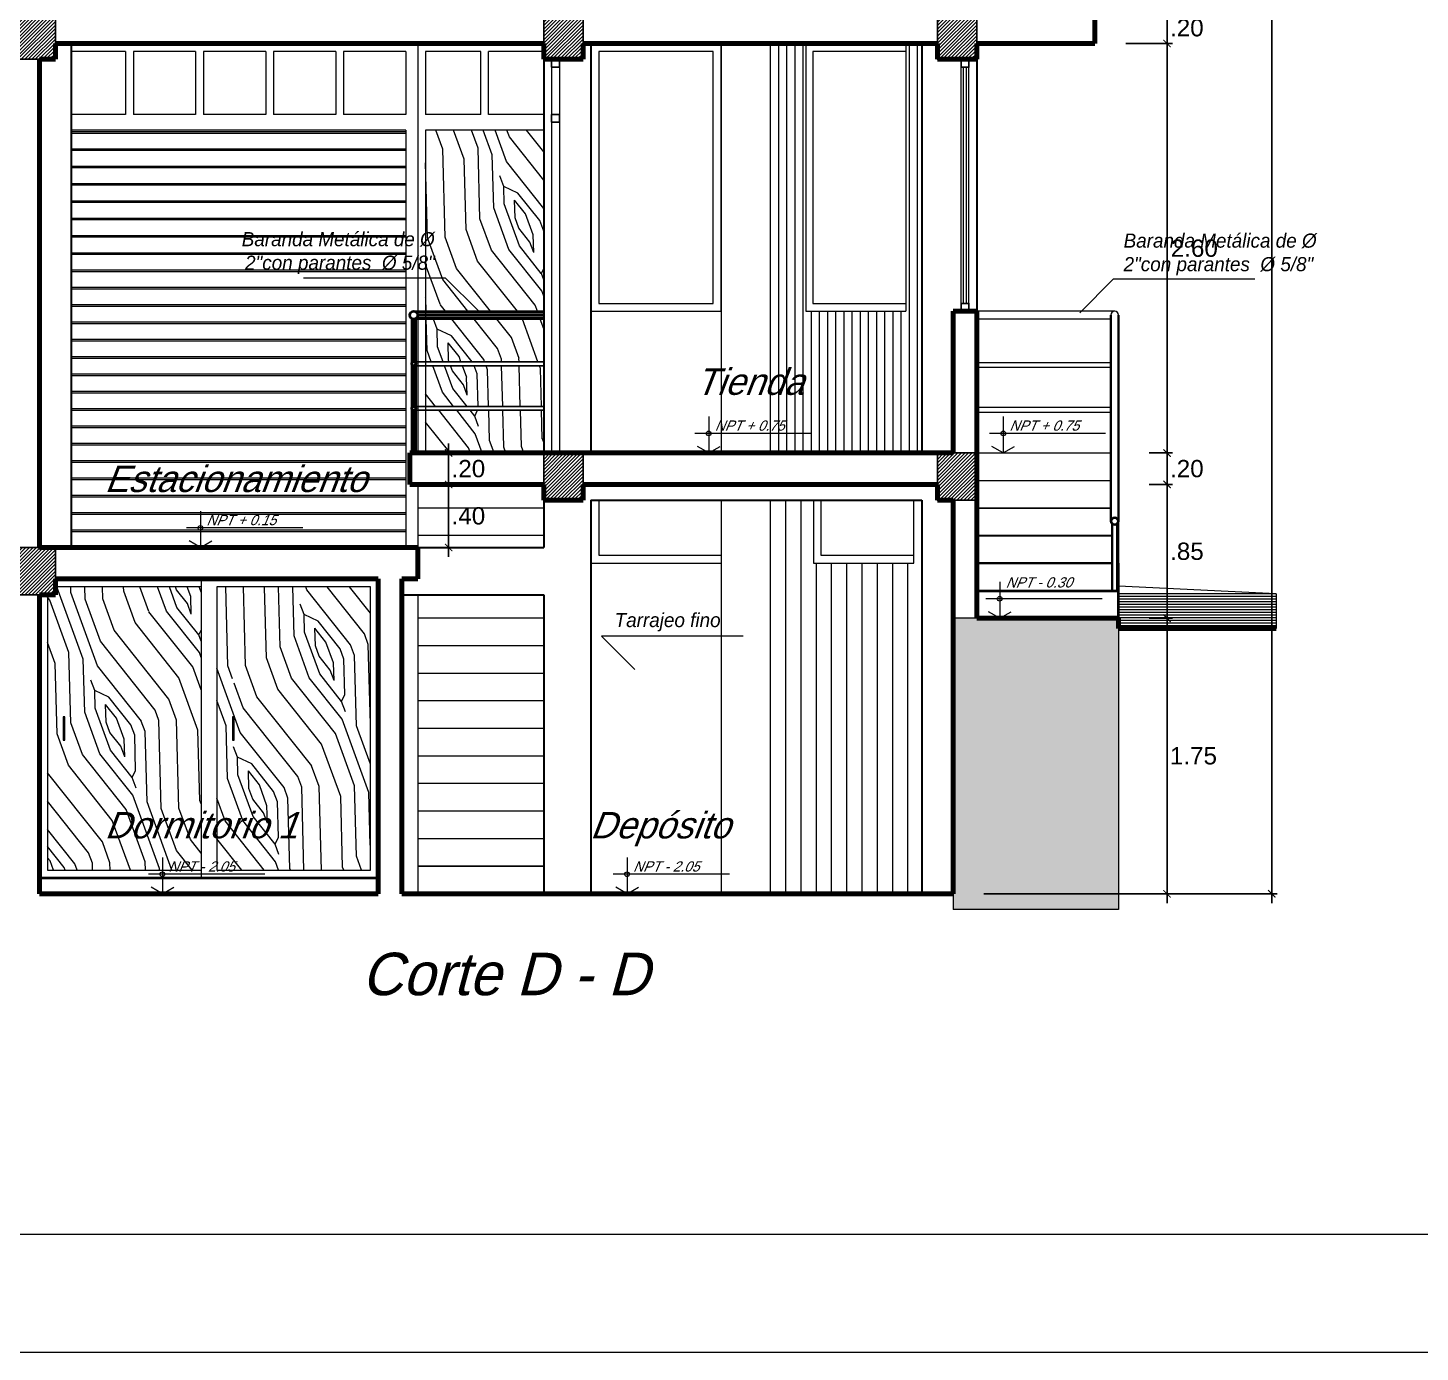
# Model space of a CAD drawing. Header units: millimetres. Extents: x 3779 to 7711, y 1445 to 3132.
# Drawn here: x 3948.85 to 3957.69, y 1448.63 to 1457.04 of the extents above; entities that cross this region are included whole.
import ezdxf

# ---------------------------------------------------------------- set-up
doc = ezdxf.new("R2010")
doc.units = ezdxf.units.MM
doc.header["$PDMODE"] = 3
for name, color, linetype, lineweight in [('cotas', 7, 'Continuous', 5), ('pluma 0.0', 33, 'Continuous', 0), ('pluma 0.5', 41, 'Continuous', 5), ('pluma 1', 1, 'Continuous', 9), ('pluma 1.5', 14, 'Continuous', 15), ('pluma 2', 2, 'Continuous', 20), ('pluma 2.5', 30, 'Continuous', 25), ('pluma 3', 251, 'Continuous', 30), ('pluma 3.5', 253, 'Continuous', 35), ('pluma 4', 34, 'Continuous', 40), ('pluma 8', 98, 'Continuous', 80), ('TEXTO', 7, 'Continuous', 9), ('TEXTURAS', 35, 'Continuous', 5)]:
    doc.layers.add(name, color=color, linetype=linetype, lineweight=lineweight)
doc.styles.add('nombreambiente', font='stylu.ttf', dxfattribs={"oblique": 20})
doc.styles.get("Standard").update_dxf_attribs({"font": 'arial.ttf'})
doc.dimstyles.new('INTERIOR', dxfattribs={"dimtxt": 0.11, "dimasz": 0.0465, "dimexe": 0.0345, "dimexo": 0.195, "dimgap": 0.0295, "dimtad": 2, "dimtih": 1, "dimtoh": 1, "dimzin": 4, "dimdsep": 46, "dimtxsty": 'Standard', "dimblk": 'ARCHTICK', "dimcen": 0, "dimdle": 0.06, "dimclrd": 256, "dimclre": 256, "dimclrt": 256, "dimadec": 0, "dimazin": 0, "dimtfac": 1, "dimtmove": 0, "dimatfit": 3, "dimldrblk": 'ARCHTICK', "dimfxl": 0.0345, "dimtolj": 1, "dimtzin": 0, "dimlwe": 25, "dimarcsym": 0})

# ---------------------------------------------------------------- blocks, each defined once
blk = doc.blocks.new('ttryt')
at = {"layer": 'pluma 1'}
for p, q in [((1118.6396, 393.5141), (1118.6396, 393.2829)), ((1119.2894, 393.4071), (1118.5516, 393.4071)), ((1118.6396, 393.2829), (1118.5676, 393.3244)), ((1118.6396, 393.2829), (1118.7115, 393.3244))]:
    blk.add_line(p, q, dxfattribs=at)
at = {"layer": 'pluma 1', "linetype": 'Continuous'}
blk.add_circle((1118.6396, 393.4071), 0.015, dxfattribs=at)
blk = doc.blocks.new('_ArchTick')
at = {"color": 0, "linetype": 'ByBlock', "lineweight": 40, "const_width": 0.15}
blk.add_lwpolyline([(-0.5, -0.5), (0.5, 0.5)], dxfattribs=at)
blk = doc.blocks.new('*D739')
at = {"layer": 'cotas', "lineweight": -2, "transparency": 16777216}
blk.add_line((3951.523, 1453.6791), (3951.523, 1454.1991), dxfattribs=at)
at = {"layer": 'cotas', "lineweight": 25, "transparency": 16777216}
for p, q in [((3951.4717, 1454.1391), (3951.5575, 1454.1391)), ((3951.4467, 1453.7391), (3951.5575, 1453.7391))]:
    blk.add_line(p, q, dxfattribs=at)
at = {"layer": 'Defpoints', "color": 0, "transparency": 16777216}
for p in [(3951.2767, 1454.1391), (3951.523, 1454.1391), (3951.2517, 1453.7391)]:
    blk.add_point(p, dxfattribs=at)
at = {"layer": 'cotas', "lineweight": -2, "transparency": 16777216, "xscale": 0.04649999999999999, "yscale": 0.04649999999999999, "zscale": 0.04649999999999999}
for p, rotation in [((3951.523, 1454.1391), 90), ((3951.523, 1453.7391), 270)]:
    blk.add_blockref('_ArchTick', p, dxfattribs=dict(at, rotation=rotation))
at = {"layer": 'cotas', "transparency": 16777216, "insert": (3951.6487, 1453.9391), "char_height": 0.11, "attachment_point": 5}
blk.add_mtext('\\A1;.40', dxfattribs=at)
blk = doc.blocks.new('*D740')
at = {"layer": 'cotas', "lineweight": -2, "transparency": 16777216}
blk.add_line((3951.523, 1454.0791), (3951.523, 1454.3991), dxfattribs=at)
at = {"layer": 'cotas', "lineweight": 25, "transparency": 16777216}
for p, q in [((3951.5217, 1454.3391), (3951.5575, 1454.3391)), ((3951.4717, 1454.1391), (3951.5575, 1454.1391))]:
    blk.add_line(p, q, dxfattribs=at)
at = {"layer": 'Defpoints', "color": 0, "transparency": 16777216}
for p in [(3951.3267, 1454.3391), (3951.523, 1454.3391), (3951.2767, 1454.1391)]:
    blk.add_point(p, dxfattribs=at)
at = {"layer": 'cotas', "lineweight": -2, "transparency": 16777216, "xscale": 0.04649999999999999, "yscale": 0.04649999999999999, "zscale": 0.04649999999999999}
for p, rotation in [((3951.523, 1454.3391), 90), ((3951.523, 1454.1391), 270)]:
    blk.add_blockref('_ArchTick', p, dxfattribs=dict(at, rotation=rotation))
at = {"layer": 'cotas', "transparency": 16777216, "insert": (3951.6487, 1454.2391), "char_height": 0.11, "attachment_point": 5}
blk.add_mtext('\\A1;.20', dxfattribs=at)
blk = doc.blocks.new('*D741')
at = {"layer": 'cotas', "lineweight": -2, "transparency": 16777216}
blk.add_line((3956.0842, 1451.4791), (3956.0842, 1453.3513), dxfattribs=at)
at = {"layer": 'cotas', "lineweight": 25, "transparency": 16777216}
for p, q in [((3955.9717, 1453.2913), (3956.1187, 1453.2913)), ((3954.9217, 1451.5391), (3956.1187, 1451.5391))]:
    blk.add_line(p, q, dxfattribs=at)
at = {"layer": 'Defpoints', "color": 0, "transparency": 16777216}
for p in [(3955.7767, 1453.2913), (3956.0842, 1453.2913), (3954.7267, 1451.5391)]:
    blk.add_point(p, dxfattribs=at)
at = {"layer": 'cotas', "lineweight": -2, "transparency": 16777216, "xscale": 0.04649999999999999, "yscale": 0.04649999999999999, "zscale": 0.04649999999999999}
for p, rotation in [((3956.0842, 1453.2913), 90), ((3956.0842, 1451.5391), 270)]:
    blk.add_blockref('_ArchTick', p, dxfattribs=dict(at, rotation=rotation))
at = {"layer": 'cotas', "transparency": 16777216, "insert": (3956.2518, 1452.4152), "char_height": 0.11, "attachment_point": 5}
blk.add_mtext('\\A1;1.75', dxfattribs=at)
blk = doc.blocks.new('*D742')
at = {"layer": 'cotas', "lineweight": -2, "transparency": 16777216}
blk.add_line((3956.0842, 1453.2291), (3956.0842, 1454.1991), dxfattribs=at)
at = {"layer": 'cotas', "lineweight": 25, "transparency": 16777216}
for p, q in [((3955.9717, 1454.1391), (3956.1187, 1454.1391)), ((3955.9717, 1453.2891), (3956.1187, 1453.2891))]:
    blk.add_line(p, q, dxfattribs=at)
at = {"layer": 'Defpoints', "color": 0, "transparency": 16777216}
for p in [(3955.7767, 1454.1391), (3956.0842, 1454.1391), (3955.7767, 1453.2891)]:
    blk.add_point(p, dxfattribs=at)
at = {"layer": 'cotas', "lineweight": -2, "transparency": 16777216, "xscale": 0.04649999999999999, "yscale": 0.04649999999999999, "zscale": 0.04649999999999999}
for p, rotation in [((3956.0842, 1454.1391), 90), ((3956.0842, 1453.2891), 270)]:
    blk.add_blockref('_ArchTick', p, dxfattribs=dict(at, rotation=rotation))
at = {"layer": 'cotas', "transparency": 16777216, "insert": (3956.2105, 1453.7141), "char_height": 0.11, "attachment_point": 5}
blk.add_mtext('\\A1;.85', dxfattribs=at)
blk = doc.blocks.new('*D653')
at = {"layer": 'cotas', "lineweight": -2, "transparency": 16777216}
blk.add_line((3956.0842, 1454.0791), (3956.0842, 1454.3991), dxfattribs=at)
at = {"layer": 'cotas', "lineweight": 25, "transparency": 16777216}
for p, q in [((3955.9717, 1454.3391), (3956.1187, 1454.3391)), ((3955.9717, 1454.1391), (3956.1187, 1454.1391))]:
    blk.add_line(p, q, dxfattribs=at)
at = {"layer": 'Defpoints', "color": 0, "transparency": 16777216}
for p in [(3955.7767, 1454.3391), (3956.0842, 1454.3391), (3955.7767, 1454.1391)]:
    blk.add_point(p, dxfattribs=at)
at = {"layer": 'cotas', "lineweight": -2, "transparency": 16777216, "xscale": 0.04649999999999999, "yscale": 0.04649999999999999, "zscale": 0.04649999999999999}
for p, rotation in [((3956.0842, 1454.3391), 90), ((3956.0842, 1454.1391), 270)]:
    blk.add_blockref('_ArchTick', p, dxfattribs=dict(at, rotation=rotation))
at = {"layer": 'cotas', "transparency": 16777216, "insert": (3956.2099, 1454.2391), "char_height": 0.11, "attachment_point": 5}
blk.add_mtext('\\A1;.20', dxfattribs=at)
blk = doc.blocks.new('*D743')
at = {"layer": 'cotas', "lineweight": 25, "transparency": 16777216}
for p, q in [((3955.8217, 1456.9391), (3956.1187, 1456.9391)), ((3955.9717, 1454.3391), (3956.1187, 1454.3391))]:
    blk.add_line(p, q, dxfattribs=at)
at = {"layer": 'cotas', "lineweight": -2, "transparency": 16777216}
blk.add_line((3956.0842, 1454.2791), (3956.0842, 1456.9991), dxfattribs=at)
at = {"layer": 'Defpoints', "color": 0, "transparency": 16777216}
for p in [(3955.6267, 1456.9391), (3956.0842, 1456.9391), (3955.7767, 1454.3391)]:
    blk.add_point(p, dxfattribs=at)
at = {"layer": 'cotas', "lineweight": -2, "transparency": 16777216, "xscale": 0.04649999999999999, "yscale": 0.04649999999999999, "zscale": 0.04649999999999999}
for p, rotation in [((3956.0842, 1456.9391), 90), ((3956.0842, 1454.3391), 270)]:
    blk.add_blockref('_ArchTick', p, dxfattribs=dict(at, rotation=rotation))
at = {"layer": 'cotas', "transparency": 16777216, "insert": (3956.2573, 1455.6391), "char_height": 0.11, "attachment_point": 5}
blk.add_mtext('\\A1;2.60', dxfattribs=at)
blk = doc.blocks.new('*D744')
at = {"layer": 'cotas', "lineweight": -2, "transparency": 16777216}
blk.add_line((3956.0842, 1456.8791), (3956.0842, 1457.1991), dxfattribs=at)
at = {"layer": 'cotas', "lineweight": 25, "transparency": 16777216}
for p, q in [((3955.8217, 1457.1391), (3956.1187, 1457.1391)), ((3955.8217, 1456.9391), (3956.1187, 1456.9391))]:
    blk.add_line(p, q, dxfattribs=at)
at = {"layer": 'Defpoints', "color": 0, "transparency": 16777216}
for p in [(3955.6267, 1457.1391), (3956.0842, 1457.1391), (3955.6267, 1456.9391)]:
    blk.add_point(p, dxfattribs=at)
at = {"layer": 'cotas', "lineweight": -2, "transparency": 16777216, "xscale": 0.04649999999999999, "yscale": 0.04649999999999999, "zscale": 0.04649999999999999}
for p, rotation in [((3956.0842, 1457.1391), 90), ((3956.0842, 1456.9391), 270)]:
    blk.add_blockref('_ArchTick', p, dxfattribs=dict(at, rotation=rotation))
at = {"layer": 'cotas', "transparency": 16777216, "insert": (3956.2099, 1457.0391), "char_height": 0.11, "attachment_point": 5}
blk.add_mtext('\\A1;.20', dxfattribs=at)
blk = doc.blocks.new('*D757')
at = {"layer": 'cotas', "lineweight": -2, "transparency": 16777216}
blk.add_line((3956.7492, 1451.4791), (3956.7492, 1466.5991), dxfattribs=at)
at = {"layer": 'cotas', "lineweight": 25, "transparency": 16777216}
for p, q in [((3954.9217, 1466.5391), (3956.7837, 1466.5391)), ((3954.9217, 1451.5391), (3956.7837, 1451.5391))]:
    blk.add_line(p, q, dxfattribs=at)
at = {"layer": 'Defpoints', "color": 0, "transparency": 16777216}
for p in [(3954.7267, 1466.5391), (3956.7492, 1466.5391), (3954.7267, 1451.5391)]:
    blk.add_point(p, dxfattribs=at)
at = {"layer": 'cotas', "lineweight": -2, "transparency": 16777216, "xscale": 0.04649999999999999, "yscale": 0.04649999999999999, "zscale": 0.04649999999999999}
for p, rotation in [((3956.7492, 1466.5391), 90), ((3956.7492, 1451.5391), 270)]:
    blk.add_blockref('_ArchTick', p, dxfattribs=dict(at, rotation=rotation))
at = {"layer": 'cotas', "transparency": 16777216, "insert": (3956.9589, 1459.0391), "char_height": 0.11, "attachment_point": 5}
blk.add_mtext('\\A1;15.00', dxfattribs=at)

msp = doc.modelspace()

# ---------------------------------------------------------------- hatches: boundary and pattern name
at = {"layer": 'pluma 0.0'}
h = msp.add_hatch(dxfattribs=at)
h.set_pattern_fill('WOODFACE', color=256, angle=65, pattern_type=2)
h.set_pattern_definition([(65, (-138.6433, 27.5176), (-0.48368953, 1.32892605), [0.05, -0.95]), (155, (-138.7915, 28.028), (-1.32892605, -0.48368953), [0.1, -0.9]), (110, (-138.7854, 27.8045), (-0.90630779, 0.42261826), [0.0707, -0.2121, 0.0707, -0.1414, 0.495, -0.42431356]), (110, (-138.61915, 27.45116), (-0.90630779, 0.42261826), [0.07071, -0.14142, 0.07071, -1.13137356]), (110, (-138.5619, 27.8106), (-0.90630779, 0.42261826), [0.07071, -1.34350356]), (110, (-138.4743, 27.8801), (-0.90630779, 0.42261826), [0.07071, -1.34350356]), (110, (-138.6283, 27.78644), (-0.90630779, 0.42261826), [0.07071, -1.34350356]), (110, (-138.69476, 27.76226), (-0.90630779, 0.42261826), [0.14142, -1.27279356]), (110, (-139.26884, 28.3058), (-0.90630779, 0.42261826), [0.14142, -1.27279356]), (110, (-138.78234, 27.69276), (-0.90630779, 0.42261826), [0.28284, -1.13137356]), (110, (-138.8488, 27.6686), (-0.90630779, 0.42261826), [0.28284, -1.13137356]), (110, (-138.846, 28.38446), (-0.90630779, 0.42261826), [0.28284, -1.13137356]), (110, (-138.96055, 27.6655), (-0.90630779, 0.42261826), [0.212132, -1.20208156]), (110, (-139.181, 27.54765), (-0.90630779, 0.42261826), [0.212132, -1.20208156]), (110, (-139.0481, 27.596), (-0.90630779, 0.42261826), [0.212132, -1.20208156]), (110, (-139.0453, 28.3119), (-0.90630779, 0.42261826), [0.3535534, -1.06066016]), (110, (-139.1329, 28.2424), (-0.90630779, 0.42261826), [0.3535534, -1.06066016]), (110, (-138.86405, 28.2274), (-0.90630779, 0.42261826), [0.49497475, -0.91923882]), (91.565051, (-138.6917, 27.6505), (0.42261826, 0.906307787), [0.1118034, -2.12426458]), (91.565051, (-138.87908, 27.95854), (0.42261826, 0.906307787), [0.1118034, -2.12426458]), (91.565051, (-138.80958, 27.87097), (0.42261826, 0.906307787), [0.1118034, -2.12426458]), (91.565051, (-138.6222, 27.5629), (0.42261826, 0.906307787), [0.2236068, -2.01246118]), (91.565051, (-138.9455, 27.93436), (0.42261826, 0.906307787), [0.3354102, -1.90065778]), (91.565051, (-139.0331, 27.86486), (0.42261826, 0.906307787), [0.4472136, -1.78885438]), (91.565051, (-139.12068, 27.79536), (0.42261826, 0.906307787), [0.4472136, -1.78885438]), (91.565051, (-139.45596, 27.7862), (0.42261826, 0.906307787), [0.4472136, -1.78885438]), (91.565051, (-139.36533, 27.74394), (0.42261826, 0.906307787), [0.559017, -1.67705098]), (91.565051, (-139.25357, 27.747), (0.42261826, 0.906307787), [0.559017, -1.67705098]), (128.434949, (-138.74313, 27.89515), (-0.906307787, 0.42261826), [0.1118034, -2.12426458]), (128.434949, (-138.7159, 27.71694), (-0.906307787, 0.42261826), [0.1118034, -2.12426458]), (128.434949, (-138.64334, 27.5176), (-0.906307787, 0.42261826), [0.2236068, -2.01246118]), (128.434949, (-138.6525, 27.8529), (-0.906307787, 0.42261826), [0.2236068, -2.01246118]), (128.434949, (-138.6403, 27.40584), (-0.906307787, 0.42261826), [0.3354102, -1.90065778]), (128.434949, (-138.68255, 27.3152), (-0.906307787, 0.42261826), [0.4472136, -1.78885438]), (128.434949, (-138.3475, 28.152), (-0.906307787, 0.42261826), [0.4472136, -1.78885438]), (128.434949, (-138.58605, 27.87707), (-0.906307787, 0.42261826), [0.4472136, -1.78885438]), (128.434949, (-138.4109, 28.01607), (-0.906307787, 0.42261826), [0.559017, -1.67705098]), (128.434949, (-138.49848, 27.94657), (-0.906307787, 0.42261826), [0.559017, -1.67705098])])
h.paths.add_polyline_path([(3951.3767, 1455.2391), (3952.1267, 1455.2391), (3952.1267, 1456.3891), (3951.3767, 1456.3891)])
h.paths.add_polyline_path([(3951.3767, 1455.1891), (3951.3767, 1454.9183), (3952.1267, 1454.9183), (3952.1267, 1455.1891)])
h.paths.add_polyline_path([(3952.1267, 1454.635), (3952.1267, 1454.8933), (3951.3767, 1454.8933), (3951.3767, 1454.635)])
h.paths.add_polyline_path([(3952.1267, 1454.3391), (3952.1267, 1454.61), (3951.3767, 1454.61), (3951.3767, 1454.3391)])
h = msp.add_hatch(dxfattribs=at)
h.set_pattern_fill('WOODFACE', color=256, angle=65, pattern_type=2)
h.set_pattern_definition([(65, (-138.6433, 27.5176), (-0.48368953, 1.32892605), [0.05, -0.95]), (155, (-138.7915, 28.028), (-1.32892605, -0.48368953), [0.1, -0.9]), (110, (-138.7854, 27.8045), (-0.90630779, 0.42261826), [0.0707, -0.2121, 0.0707, -0.1414, 0.495, -0.42431356]), (110, (-138.61915, 27.45116), (-0.90630779, 0.42261826), [0.07071, -0.14142, 0.07071, -1.13137356]), (110, (-138.5619, 27.8106), (-0.90630779, 0.42261826), [0.07071, -1.34350356]), (110, (-138.4743, 27.8801), (-0.90630779, 0.42261826), [0.07071, -1.34350356]), (110, (-138.6283, 27.78644), (-0.90630779, 0.42261826), [0.07071, -1.34350356]), (110, (-138.69476, 27.76226), (-0.90630779, 0.42261826), [0.14142, -1.27279356]), (110, (-139.26884, 28.3058), (-0.90630779, 0.42261826), [0.14142, -1.27279356]), (110, (-138.78234, 27.69276), (-0.90630779, 0.42261826), [0.28284, -1.13137356]), (110, (-138.8488, 27.6686), (-0.90630779, 0.42261826), [0.28284, -1.13137356]), (110, (-138.846, 28.38446), (-0.90630779, 0.42261826), [0.28284, -1.13137356]), (110, (-138.96055, 27.6655), (-0.90630779, 0.42261826), [0.212132, -1.20208156]), (110, (-139.181, 27.54765), (-0.90630779, 0.42261826), [0.212132, -1.20208156]), (110, (-139.0481, 27.596), (-0.90630779, 0.42261826), [0.212132, -1.20208156]), (110, (-139.0453, 28.3119), (-0.90630779, 0.42261826), [0.3535534, -1.06066016]), (110, (-139.1329, 28.2424), (-0.90630779, 0.42261826), [0.3535534, -1.06066016]), (110, (-138.86405, 28.2274), (-0.90630779, 0.42261826), [0.49497475, -0.91923882]), (91.565051, (-138.6917, 27.6505), (0.42261826, 0.906307787), [0.1118034, -2.12426458]), (91.565051, (-138.87908, 27.95854), (0.42261826, 0.906307787), [0.1118034, -2.12426458]), (91.565051, (-138.80958, 27.87097), (0.42261826, 0.906307787), [0.1118034, -2.12426458]), (91.565051, (-138.6222, 27.5629), (0.42261826, 0.906307787), [0.2236068, -2.01246118]), (91.565051, (-138.9455, 27.93436), (0.42261826, 0.906307787), [0.3354102, -1.90065778]), (91.565051, (-139.0331, 27.86486), (0.42261826, 0.906307787), [0.4472136, -1.78885438]), (91.565051, (-139.12068, 27.79536), (0.42261826, 0.906307787), [0.4472136, -1.78885438]), (91.565051, (-139.45596, 27.7862), (0.42261826, 0.906307787), [0.4472136, -1.78885438]), (91.565051, (-139.36533, 27.74394), (0.42261826, 0.906307787), [0.559017, -1.67705098]), (91.565051, (-139.25357, 27.747), (0.42261826, 0.906307787), [0.559017, -1.67705098]), (128.434949, (-138.74313, 27.89515), (-0.906307787, 0.42261826), [0.1118034, -2.12426458]), (128.434949, (-138.7159, 27.71694), (-0.906307787, 0.42261826), [0.1118034, -2.12426458]), (128.434949, (-138.64334, 27.5176), (-0.906307787, 0.42261826), [0.2236068, -2.01246118]), (128.434949, (-138.6525, 27.8529), (-0.906307787, 0.42261826), [0.2236068, -2.01246118]), (128.434949, (-138.6403, 27.40584), (-0.906307787, 0.42261826), [0.3354102, -1.90065778]), (128.434949, (-138.68255, 27.3152), (-0.906307787, 0.42261826), [0.4472136, -1.78885438]), (128.434949, (-138.3475, 28.152), (-0.906307787, 0.42261826), [0.4472136, -1.78885438]), (128.434949, (-138.58605, 27.87707), (-0.906307787, 0.42261826), [0.4472136, -1.78885438]), (128.434949, (-138.4109, 28.01607), (-0.906307787, 0.42261826), [0.559017, -1.67705098]), (128.434949, (-138.49848, 27.94657), (-0.906307787, 0.42261826), [0.559017, -1.67705098])])
h.paths.add_polyline_path([(3950.0517, 1451.6891), (3951.0267, 1451.6891), (3951.0267, 1453.4891), (3950.0517, 1453.4891)])
h.paths.add_polyline_path([(3950.1617, 1452.8141), (3950.1517, 1452.8141), (3950.1517, 1452.9641), (3950.1617, 1452.9641)], flags=16)
h.paths.add_polyline_path([(3948.9767, 1451.6891), (3949.9517, 1451.6891), (3949.9517, 1453.4891), (3948.9767, 1453.4891)])
h.paths.add_polyline_path([(3949.0867, 1452.8141), (3949.0767, 1452.8141), (3949.0767, 1452.9641), (3949.0867, 1452.9641)], flags=16)
at = {"layer": 'TEXTURAS'}
h = msp.add_hatch(dxfattribs=at)
h.set_pattern_fill('LINE', color=256, scale=0.005, angle=45)
h.set_pattern_definition([(45, (-208.865792, 108.839406), (-0.01122532015, 0.01122532015), [])])
h.paths.add_polyline_path([(3949.0267, 1457.1391), (3948.9267, 1457.1391), (3948.7767, 1457.1391), (3948.7767, 1456.8391), (3949.0267, 1456.8391), (3949.0267, 1456.9391)])
h = msp.add_hatch(dxfattribs=at)
h.set_pattern_fill('LINE', color=256, scale=0.005, angle=45)
h.set_pattern_definition([(45, (-205.515792, 108.839406), (-0.01122532015, 0.01122532015), [])])
h.paths.add_polyline_path([(3952.3767, 1457.1391), (3952.2767, 1457.1391), (3952.1267, 1457.1391), (3952.1267, 1456.8391), (3952.3767, 1456.8391), (3952.3767, 1456.9391)])
h = msp.add_hatch(dxfattribs=at)
h.set_pattern_fill('LINE', color=256, scale=0.005, angle=45)
h.set_pattern_definition([(45, (-203.015792, 108.839406), (-0.01122532015, 0.01122532015), [])])
h.paths.add_polyline_path([(3954.8767, 1457.1391), (3954.7767, 1457.1391), (3954.6267, 1457.1391), (3954.6267, 1456.8391), (3954.8767, 1456.8391), (3954.8767, 1456.9391)])
h = msp.add_hatch(dxfattribs=at)
h.set_pattern_fill('LINE', color=256, scale=0.005, angle=45)
h.set_pattern_definition([(45, (-205.515792, 106.039406), (-0.01122532015, 0.01122532015), [])])
h.paths.add_polyline_path([(3952.3767, 1454.3391), (3952.2767, 1454.3391), (3952.1267, 1454.3391), (3952.1267, 1454.0391), (3952.3767, 1454.0391), (3952.3767, 1454.1391)])
h = msp.add_hatch(dxfattribs=at)
h.set_pattern_fill('LINE', color=256, scale=0.005, angle=45)
h.set_pattern_definition([(45, (-203.015792, 106.039406), (-0.01122532015, 0.01122532015), [])])
h.paths.add_polyline_path([(3954.8767, 1454.3391), (3954.7767, 1454.3391), (3954.6267, 1454.3391), (3954.6267, 1454.0391), (3954.8767, 1454.0391), (3954.8767, 1454.1391)])
h = msp.add_hatch(dxfattribs=at)
h.set_pattern_fill('LINE', color=256, scale=0.005, angle=45)
h.set_pattern_definition([(45, (-208.865792, 105.439406), (-0.01122532015, 0.01122532015), [])])
h.paths.add_polyline_path([(3949.0267, 1453.7391), (3948.9267, 1453.7391), (3948.7767, 1453.7391), (3948.7767, 1453.4391), (3949.0267, 1453.4391), (3949.0267, 1453.5391)])
h = msp.add_hatch(dxfattribs=at)
h.set_pattern_fill('AR-CONC', color=256, scale=0.0005)
h.set_pattern_definition([(50, (-174.628914, 27.31521), (0.0910923345, -0.0079695428), [0.009525, -0.104775]), (355, (-174.62891, 27.31521), (-0.017621413, 0.0955283214), [0.00762, -0.08382]), (100.451, (-174.62132, 27.31455), (0.0734712508, 0.0875583439), [0.008095, -0.089045]), (46.1842, (-174.62891, 27.34061), (0.1355395204, -0.021021164), [0.0142875, -0.1571625]), (96.6356, (-174.61762, 27.33886), (0.1187021172, 0.123712778), [0.0121425, -0.1335675]), (351.184, (-174.62891, 27.34061), (0.118702303, 0.123712559), [0.01143, -0.12573]), (21, (-174.616214, 27.33426), (0.0758074399, -0.0511327593), [0.009525, -0.104775]), (326, (-174.61621, 27.33426), (0.0309010142, 0.092093983), [0.00762, -0.08382]), (71.4514, (-174.6099, 27.33), (0.1067082454, 0.0409614289), [0.008095, -0.089045]), (37.5, (-174.628914, 27.31521), (0.00154430163, 0.04227751944), [0, -0.082804, 0, -0.08509, 0, -0.0841375]), (7.5, (-174.628914, 27.31521), (0.03340983126, 0.0500902874), [0, -0.048514, 0, -0.080899, 0, -0.0320675]), (327.5, (-174.657235, 27.31521), (0.06779529758, -0.002864372), [0, -0.03175, 0, -0.09906, 0, -0.131445]), (317.5, (-174.669935, 27.31521), (0.0740645907, 0.0127132455), [0, -0.041275, 0, -0.065786, 0, -0.093345])])
h.paths.add_polyline_path([(3955.7767, 1453.2239), (3955.7767, 1453.2891), (3954.8767, 1453.2891), (3954.7267, 1453.2891), (3954.7267, 1451.5391), (3954.7267, 1451.4391), (3955.7767, 1451.4391)])

# ---------------------------------------------------------------- linework, layer by layer
at = {"layer": 'cotas'}
for points in [[(3943.8761, 1448.6283), (4003.2761, 1448.6283), (4003.2761, 1490.6283), (3943.8761, 1490.6283)], [(3944.6261, 1449.3783), (4002.5261, 1449.3783), (4002.5261, 1489.8783), (3944.6261, 1489.8783)]]:
    msp.add_lwpolyline(points, close=True, dxfattribs=at)
at = {"layer": 'pluma 0.0'}
for p, q in [((3951.3267, 1456.9391), (3951.3267, 1454.3391)), ((3953.6172, 1456.9391), (3953.6172, 1454.3391)), ((3953.669, 1456.9391), (3953.669, 1454.3391)), ((3953.7208, 1456.9391), (3953.7208, 1454.3391)), ((3953.7726, 1456.9391), (3953.7726, 1454.3391)), ((3954.4464, 1456.9391), (3954.4464, 1454.3391)), ((3954.4982, 1456.9391), (3954.4982, 1454.3391)), ((3949.4717, 1456.8891), (3949.1267, 1456.8891)), ((3949.4717, 1456.8891), (3949.4717, 1456.4891)), ((3949.9167, 1456.8891), (3949.5217, 1456.8891)), ((3949.5217, 1456.8891), (3949.5217, 1456.4891)), ((3949.9167, 1456.8891), (3949.9167, 1456.4891)), ((3950.3617, 1456.8891), (3949.9667, 1456.8891)), ((3949.9667, 1456.8891), (3949.9667, 1456.4891)), ((3950.3617, 1456.8891), (3950.3617, 1456.4891)), ((3950.8067, 1456.8891), (3950.4117, 1456.8891)), ((3950.4117, 1456.8891), (3950.4117, 1456.4891)), ((3950.8067, 1456.8891), (3950.8067, 1456.4891)), ((3951.2517, 1456.8891), (3950.8567, 1456.8891)), ((3950.8567, 1456.8891), (3950.8567, 1456.4891)), ((3951.2517, 1456.8891), (3951.2517, 1456.4891)), ((3951.7267, 1456.8891), (3951.3767, 1456.8891)), ((3951.3767, 1456.8891), (3951.3767, 1456.4891)), ((3951.7267, 1456.4891), (3951.7267, 1456.8891)), ((3952.1267, 1456.8891), (3951.7767, 1456.8891)), ((3951.7767, 1456.4891), (3951.7767, 1456.8891)), ((3954.4267, 1456.8891), (3953.8363, 1456.8891)), ((3953.8363, 1456.8891), (3953.8363, 1455.2891)), ((3954.7767, 1455.2891), (3954.7767, 1456.7891)), ((3954.8267, 1455.2891), (3954.8267, 1456.7891)), ((3949.4717, 1456.4891), (3949.1267, 1456.4891)), ((3949.9167, 1456.4891), (3949.5217, 1456.4891)), ((3950.3617, 1456.4891), (3949.9667, 1456.4891)), ((3950.8067, 1456.4891), (3950.4117, 1456.4891)), ((3951.2517, 1456.4891), (3950.8567, 1456.4891)), ((3951.7267, 1456.4891), (3951.3767, 1456.4891)), ((3952.1267, 1456.4891), (3951.7767, 1456.4891)), ((3951.2517, 1456.3891), (3949.1267, 1456.3891)), ((3951.2517, 1456.3891), (3951.2517, 1453.7391)), ((3951.3767, 1456.3891), (3951.3767, 1454.3391)), ((3952.1267, 1456.3891), (3951.3767, 1456.3891)), ((3951.2517, 1456.3791), (3949.1267, 1456.3791)), ((3951.2517, 1456.3691), (3949.1267, 1456.3691)), ((3951.2517, 1456.2691), (3949.1267, 1456.2691)), ((3951.2517, 1456.2591), (3949.1267, 1456.2591)), ((3951.2517, 1456.1591), (3949.1267, 1456.1591)), ((3951.2517, 1456.1491), (3949.1267, 1456.1491)), ((3951.2517, 1456.0491), (3949.1267, 1456.0491)), ((3951.2517, 1456.0391), (3949.1267, 1456.0391)), ((3951.2517, 1455.9391), (3949.1267, 1455.9391)), ((3951.2517, 1455.9291), (3949.1267, 1455.9291)), ((3951.2517, 1455.8291), (3949.1267, 1455.8291)), ((3951.2517, 1455.8191), (3949.1267, 1455.8191)), ((3951.2517, 1455.7191), (3949.1267, 1455.7191)), ((3951.2517, 1455.7091), (3949.1267, 1455.7091)), ((3951.2517, 1455.6091), (3949.1267, 1455.6091)), ((3951.2517, 1455.5991), (3949.1267, 1455.5991)), ((3951.2517, 1455.4991), (3949.1267, 1455.4991)), ((3951.2517, 1455.4891), (3949.1267, 1455.4891)), ((3951.2517, 1455.3891), (3949.1267, 1455.3891)), ((3951.2517, 1455.3791), (3949.1267, 1455.3791)), ((3951.2517, 1455.2791), (3949.1267, 1455.2791)), ((3951.2517, 1455.2691), (3949.1267, 1455.2691)), ((3953.8245, 1455.2391), (3953.8245, 1454.3391)), ((3953.8363, 1455.2891), (3954.4267, 1455.2891)), ((3953.8763, 1455.2391), (3953.8763, 1454.3391)), ((3953.9281, 1455.2391), (3953.9281, 1454.3391)), ((3953.9799, 1455.2391), (3953.9799, 1454.3391)), ((3954.0318, 1455.2391), (3954.0318, 1454.3391)), ((3954.0836, 1455.2391), (3954.0836, 1454.3391)), ((3954.1354, 1455.2391), (3954.1354, 1454.3391)), ((3954.1873, 1455.2391), (3954.1873, 1454.3391)), ((3954.2391, 1455.2391), (3954.2391, 1454.3391)), ((3954.2909, 1455.2391), (3954.2909, 1454.3391)), ((3954.3427, 1455.2391), (3954.3427, 1454.3391)), ((3954.3946, 1455.2391), (3954.3946, 1454.3391)), ((3951.2517, 1455.1691), (3949.1267, 1455.1691)), ((3951.2517, 1455.1591), (3949.1267, 1455.1591)), ((3951.2901, 1455.1919), (3951.2901, 1454.9108)), ((3951.2955, 1455.1899), (3951.2955, 1454.9168)), ((3951.3016, 1455.1891), (3951.3016, 1454.9183)), ((3951.3076, 1455.1899), (3951.3076, 1454.9168)), ((3951.313, 1455.1919), (3951.313, 1454.9108)), ((3951.3187, 1455.2323), (3952.1267, 1455.2323)), ((3951.3187, 1455.1959), (3952.1267, 1455.1959)), ((3951.3247, 1455.2236), (3952.1267, 1455.2236)), ((3951.3247, 1455.2047), (3952.1267, 1455.2047)), ((3951.3266, 1455.2141), (3952.1267, 1455.2141)), ((3951.2517, 1455.0591), (3949.1267, 1455.0591)), ((3951.2517, 1455.0491), (3949.1267, 1455.0491)), ((3951.2517, 1454.9491), (3949.1267, 1454.9491)), ((3951.2517, 1454.9391), (3949.1267, 1454.9391)), ((3951.2901, 1454.9008), (3951.2901, 1454.6274)), ((3951.2955, 1454.8948), (3951.2955, 1454.6334)), ((3951.3016, 1454.8933), (3951.3016, 1454.635)), ((3951.3076, 1454.8948), (3951.3076, 1454.6334)), ((3951.313, 1454.9008), (3951.313, 1454.6274)), ((3951.2517, 1454.8391), (3949.1267, 1454.8391)), ((3951.2517, 1454.8291), (3949.1267, 1454.8291)), ((3951.2517, 1454.7291), (3949.1267, 1454.7291)), ((3951.2517, 1454.7191), (3949.1267, 1454.7191)), ((3951.2517, 1454.6191), (3949.1267, 1454.6191)), ((3951.2517, 1454.6091), (3949.1267, 1454.6091)), ((3951.2901, 1454.6175), (3951.2901, 1454.3391)), ((3951.2955, 1454.6115), (3951.2955, 1454.3391)), ((3951.3016, 1454.61), (3951.3016, 1454.3391)), ((3951.3076, 1454.6115), (3951.3076, 1454.3391)), ((3951.313, 1454.6175), (3951.313, 1454.3391)), ((3951.2517, 1454.5091), (3949.1267, 1454.5091)), ((3951.2517, 1454.4991), (3949.1267, 1454.4991)), ((3951.2517, 1454.3991), (3949.1267, 1454.3991)), ((3951.2517, 1454.3891), (3949.1267, 1454.3891)), ((3951.2517, 1454.2891), (3949.1267, 1454.2891)), ((3951.2517, 1454.2791), (3949.1267, 1454.2791)), ((3951.2517, 1454.1791), (3949.1267, 1454.1791)), ((3951.2517, 1454.1691), (3949.1267, 1454.1691)), ((3951.2517, 1454.0691), (3949.1267, 1454.0691)), ((3951.2517, 1454.0591), (3949.1267, 1454.0591)), ((3953.6622, 1454.0391), (3953.6622, 1451.5391)), ((3953.7591, 1454.0391), (3953.7591, 1451.5391)), ((3951.2517, 1453.9591), (3949.1267, 1453.9591)), ((3951.2517, 1453.9491), (3949.1267, 1453.9491)), ((3952.1267, 1453.9891), (3951.3267, 1453.9891)), ((3951.2517, 1453.8491), (3949.1267, 1453.8491)), ((3951.2517, 1453.8391), (3949.1267, 1453.8391)), ((3952.1267, 1453.8141), (3951.3267, 1453.8141)), ((3953.8559, 1453.6389), (3953.8559, 1451.5391)), ((3953.9528, 1453.6389), (3953.9528, 1451.5391)), ((3954.0497, 1453.6389), (3954.0497, 1451.5391)), ((3954.1466, 1453.6389), (3954.1466, 1451.5391)), ((3954.2434, 1453.6389), (3954.2434, 1451.5391)), ((3954.3403, 1453.6389), (3954.3403, 1451.5391)), ((3954.4372, 1453.6389), (3954.4372, 1451.5391)), ((3956.7767, 1453.4435), (3955.7767, 1453.4923)), ((3956.7767, 1453.4435), (3955.7767, 1453.4435)), ((3956.7767, 1453.4266), (3955.7767, 1453.4266)), ((3956.7767, 1453.4097), (3955.7767, 1453.4097)), ((3956.7767, 1453.3928), (3955.7767, 1453.3928)), ((3956.7767, 1453.4435), (3956.7767, 1453.2239)), ((3956.7767, 1453.3759), (3955.7767, 1453.3759)), ((3956.7767, 1453.359), (3955.7767, 1453.359)), ((3956.7767, 1453.342), (3955.7767, 1453.342)), ((3956.7767, 1453.3251), (3955.7767, 1453.3251)), ((3956.7767, 1453.3082), (3955.7767, 1453.3082)), ((3956.7767, 1453.2913), (3955.7767, 1453.2913)), ((3956.7767, 1453.2744), (3955.7767, 1453.2744)), ((3956.7767, 1453.2574), (3955.7767, 1453.2574)), ((3956.7767, 1453.2405), (3955.7767, 1453.2405))]:
    msp.add_line(p, q, dxfattribs=at)
at = {"layer": 'pluma 0.5'}
for p, q in [((3954.8767, 1454.9147), (3955.7267, 1454.9147)), ((3954.8767, 1454.8847), (3955.7267, 1454.8847)), ((3954.8767, 1454.6292), (3955.7267, 1454.6292)), ((3954.8767, 1454.5992), (3955.7267, 1454.5992)), ((3953.2525, 1454.0391), (3953.2525, 1451.5391)), ((3953.5653, 1454.0391), (3953.5653, 1451.5391)), ((3952.1267, 1453.2891), (3951.3267, 1453.2891)), ((3952.1267, 1453.1141), (3951.3267, 1453.1141)), ((3952.1267, 1452.9391), (3951.3267, 1452.9391)), ((3952.1267, 1452.7641), (3951.3267, 1452.7641)), ((3952.1267, 1452.5891), (3951.3267, 1452.5891))]:
    msp.add_line(p, q, dxfattribs=at)
for points in [[(3953.2525, 1456.9391), (3952.4267, 1456.9391), (3952.4267, 1455.2391), (3953.2525, 1455.2391)], [(3953.2025, 1456.8891), (3952.4767, 1456.8891), (3952.4767, 1455.2891), (3953.2025, 1455.2891)]]:
    msp.add_lwpolyline(points, close=True, dxfattribs=at)
for points in [[(3952.4267, 1454.0394), (3952.4267, 1453.6391), (3953.2525, 1453.6391)], [(3952.4767, 1454.0391), (3952.4767, 1453.6891), (3953.2525, 1453.6891)]]:
    msp.add_lwpolyline(points, dxfattribs=at)
at = {"layer": 'pluma 1'}
for p, q in [((3953.2525, 1456.9391), (3953.2525, 1454.3391)), ((3953.5653, 1456.9391), (3953.5653, 1454.3391)), ((3952.1767, 1456.7891), (3952.1767, 1454.3391)), ((3952.2267, 1456.7891), (3952.2267, 1454.3391)), ((3954.7917, 1455.2891), (3954.7917, 1456.7891)), ((3954.8117, 1455.2891), (3954.8117, 1456.7891)), ((3955.7517, 1455.2391), (3954.8767, 1455.2391)), ((3955.7267, 1455.1891), (3954.8767, 1455.1891)), ((3951.3267, 1454.1391), (3951.3267, 1453.7391)), ((3949.9517, 1453.5391), (3949.9517, 1451.6391)), ((3950.0517, 1453.4891), (3950.0517, 1451.6891)), ((3951.3267, 1453.4391), (3951.3267, 1451.5391)), ((3954.8767, 1453.2891), (3954.7267, 1453.2891)), ((3955.7767, 1453.2239), (3955.7767, 1451.4391)), ((3952.1267, 1452.4141), (3951.3267, 1452.4141)), ((3952.1267, 1452.2391), (3951.3267, 1452.2391)), ((3952.1267, 1452.0641), (3951.3267, 1452.0641)), ((3952.1267, 1451.8891), (3951.3267, 1451.8891)), ((3954.7267, 1451.5391), (3954.7267, 1451.4391)), ((3955.7767, 1451.4391), (3954.7267, 1451.4391))]:
    msp.add_line(p, q, dxfattribs=at)
for points in [[(3953.8863, 1454.0391), (3953.8863, 1453.6891), (3954.4767, 1453.6891)], [(3949.9517, 1453.4891), (3949.0267, 1453.4891)], [(3950.0517, 1451.6891), (3951.0267, 1451.6891), (3951.0267, 1453.4891), (3950.0517, 1453.4891)], [(3948.9767, 1453.4391), (3948.9767, 1451.6891), (3949.9517, 1451.6891)]]:
    msp.add_lwpolyline(points, dxfattribs=at)
for points in [[(3949.0767, 1452.5141), (3949.0867, 1452.5141), (3949.0867, 1452.6641), (3949.0767, 1452.6641)], [(3950.1517, 1452.5141), (3950.1617, 1452.5141), (3950.1617, 1452.6641), (3950.1517, 1452.6641)]]:
    msp.add_lwpolyline(points, close=True, dxfattribs=at)
msp.add_arc((3955.7517, 1455.2141), 0.025, 0, 180, dxfattribs=at)
at = {"layer": 'pluma 1.5'}
for p, q in [((3953.7903, 1456.9391), (3953.7903, 1455.2391)), ((3953.7903, 1455.2391), (3954.4267, 1455.2391)), ((3954.8767, 1454.3391), (3955.7267, 1454.3391)), ((3954.4767, 1453.6391), (3954.4767, 1453.6891))]:
    msp.add_line(p, q, dxfattribs=at)
msp.add_lwpolyline([(3953.8403, 1454.0391), (3953.8403, 1453.6391), (3954.4767, 1453.6391)], dxfattribs=at)
at = {"layer": 'pluma 2'}
for p, q in [((3954.4267, 1456.9391), (3954.4267, 1455.2391)), ((3954.8767, 1454.1641), (3955.7267, 1454.1641))]:
    msp.add_line(p, q, dxfattribs=at)
msp.add_lwpolyline([(3954.4767, 1453.6891), (3954.4767, 1454.0391)], dxfattribs=at)
at = {"layer": 'pluma 2.5'}
for p, q in [((3951.3016, 1455.2391), (3952.1267, 1455.2391)), ((3951.2866, 1455.1941), (3951.2866, 1454.3391)), ((3951.3166, 1455.1941), (3951.3166, 1454.3391)), ((3951.3166, 1455.1891), (3952.1267, 1455.1891)), ((3951.3166, 1454.9183), (3952.1267, 1454.9183)), ((3951.3166, 1454.8933), (3952.1267, 1454.8933)), ((3951.3166, 1454.635), (3952.1267, 1454.635)), ((3951.3166, 1454.61), (3952.1267, 1454.61)), ((3954.8767, 1453.9891), (3955.7267, 1453.9891)), ((3955.7767, 1453.8141), (3955.7767, 1453.9061)), ((3952.1267, 1451.7141), (3951.3267, 1451.7141))]:
    msp.add_line(p, q, dxfattribs=at)
for points in [[(3949.0267, 1456.8391), (3948.7767, 1456.8391), (3948.7767, 1457.1391), (3949.0267, 1457.1391)], [(3952.3767, 1456.8391), (3952.1267, 1456.8391), (3952.1267, 1457.1391), (3952.3767, 1457.1391)], [(3954.8767, 1456.8391), (3954.6267, 1456.8391), (3954.6267, 1457.1391), (3954.8767, 1457.1391)], [(3952.2267, 1456.8391), (3952.1767, 1456.8391), (3952.1767, 1456.7891), (3952.2267, 1456.7891)], [(3954.7767, 1456.7891), (3954.8267, 1456.7891), (3954.8267, 1456.8391), (3954.7767, 1456.8391)], [(3952.2267, 1456.4891), (3952.1767, 1456.4891), (3952.1767, 1456.4391), (3952.2267, 1456.4391)], [(3954.7767, 1455.2391), (3954.8267, 1455.2391), (3954.8267, 1455.2891), (3954.7767, 1455.2891)], [(3952.3767, 1454.0391), (3952.1267, 1454.0391), (3952.1267, 1454.3391), (3952.3767, 1454.3391)], [(3954.8767, 1454.0391), (3954.6267, 1454.0391), (3954.6267, 1454.3391), (3954.8767, 1454.3391)], [(3949.0267, 1453.4391), (3948.7767, 1453.4391), (3948.7767, 1453.7391), (3949.0267, 1453.7391)]]:
    msp.add_lwpolyline(points, close=True, dxfattribs=at)
at = {"layer": 'pluma 3'}
for p, q in [((3949.1267, 1456.9391), (3949.1267, 1453.7391)), ((3952.1267, 1456.9391), (3952.1267, 1454.3391)), ((3952.4267, 1456.9391), (3952.4267, 1454.3391)), ((3954.5267, 1456.9391), (3954.5267, 1454.3391)), ((3954.8767, 1456.8391), (3954.8767, 1455.2391)), ((3952.1267, 1454.1391), (3952.1267, 1453.7391)), ((3952.4267, 1454.0391), (3952.4267, 1451.5391)), ((3952.4267, 1454.0391), (3954.5267, 1454.0391)), ((3954.5267, 1454.0391), (3954.5267, 1451.5391)), ((3951.3267, 1453.7391), (3952.1267, 1453.7391)), ((3954.8767, 1453.8141), (3955.7367, 1453.8141)), ((3955.7667, 1453.8141), (3955.7767, 1453.8141)), ((3955.7767, 1453.6391), (3955.7767, 1453.8141)), ((3951.2267, 1453.4391), (3952.1267, 1453.4391)), ((3952.1267, 1453.4391), (3952.1267, 1451.5391))]:
    msp.add_line(p, q, dxfattribs=at)
at = {"layer": 'pluma 3.5'}
for p, q in [((3955.7267, 1453.9061), (3955.7267, 1455.2141)), ((3955.7767, 1453.9061), (3955.7767, 1455.2141)), ((3955.7367, 1453.8905), (3955.7367, 1453.4641)), ((3955.7667, 1453.8905), (3955.7667, 1453.4641)), ((3954.8767, 1453.6391), (3955.7367, 1453.6391)), ((3955.7667, 1453.6391), (3955.7767, 1453.6391)), ((3955.7767, 1453.4641), (3955.7767, 1453.6391))]:
    msp.add_line(p, q, dxfattribs=at)
at = {"layer": 'pluma 4'}
for p, q in [((3954.8767, 1453.4641), (3955.7767, 1453.4641)), ((3955.7767, 1453.2891), (3955.7767, 1453.4641)), ((3951.0767, 1451.6391), (3948.9267, 1451.6391))]:
    msp.add_line(p, q, dxfattribs=at)
for centre, radius in [((3951.3016, 1455.2141), 0.025), ((3951.3016, 1454.9058), 0.0125), ((3951.3016, 1454.6225), 0.0125)]:
    msp.add_circle(centre, radius, dxfattribs=at)
for centre, start, end in [((3955.7517, 1453.9011), 11.34844, 168.65156), ((3955.7517, 1453.9111), 191.34844, 348.65156)]:
    msp.add_arc(centre, 0.0255, start, end, dxfattribs=at)
at = {"layer": 'pluma 8'}
for p, q in [((3955.6267, 1457.7391), (3955.6267, 1456.9391)), ((3952.1267, 1456.9391), (3949.0267, 1456.9391)), ((3949.0267, 1456.8391), (3949.0267, 1456.9391)), ((3952.1267, 1456.9391), (3952.1267, 1456.8391)), ((3954.6267, 1456.9391), (3952.3767, 1456.9391)), ((3952.3767, 1456.8391), (3952.3767, 1456.9391)), ((3954.6267, 1456.9391), (3954.6267, 1456.8391)), ((3955.6267, 1456.9391), (3954.8767, 1456.9391)), ((3954.8767, 1456.9391), (3954.8767, 1456.8391)), ((3948.9267, 1456.8391), (3948.9267, 1453.7391)), ((3948.9267, 1456.8391), (3949.0267, 1456.8391)), ((3952.1267, 1456.8391), (3952.3767, 1456.8391)), ((3954.6267, 1456.8391), (3954.8767, 1456.8391)), ((3954.7267, 1455.2391), (3954.7267, 1454.3391)), ((3954.7267, 1455.2391), (3954.8767, 1455.2391)), ((3954.8767, 1455.2391), (3954.8767, 1453.2891)), ((3954.7267, 1454.3391), (3951.2767, 1454.3391)), ((3951.2767, 1454.3391), (3951.2767, 1454.1391)), ((3952.1267, 1454.1391), (3951.2767, 1454.1391)), ((3952.1267, 1454.1391), (3952.1267, 1454.0391)), ((3954.6267, 1454.1391), (3952.3767, 1454.1391)), ((3952.3767, 1454.0391), (3952.3767, 1454.1391)), ((3954.6267, 1454.1391), (3954.6267, 1454.0391)), ((3954.8767, 1454.0391), (3954.8767, 1454.1391)), ((3952.1267, 1454.0391), (3952.3767, 1454.0391)), ((3954.6267, 1454.0391), (3954.7267, 1454.0391)), ((3954.7267, 1454.0391), (3954.7267, 1451.5391)), ((3951.3267, 1453.7391), (3948.9267, 1453.7391)), ((3951.3267, 1453.7391), (3951.3267, 1453.5391)), ((3951.0767, 1453.5391), (3949.0267, 1453.5391)), ((3949.0267, 1453.4391), (3949.0267, 1453.5391)), ((3951.0767, 1453.5391), (3951.0767, 1451.5391)), ((3951.2267, 1453.5391), (3951.2267, 1451.5391)), ((3951.3267, 1453.5391), (3951.2267, 1453.5391)), ((3948.9267, 1453.4391), (3948.9267, 1451.5391)), ((3948.9267, 1453.4391), (3949.0267, 1453.4391)), ((3954.8767, 1453.2891), (3955.7767, 1453.2891)), ((3955.7767, 1453.2891), (3955.7767, 1453.2239)), ((3956.7767, 1453.2239), (3955.7767, 1453.2239)), ((3951.0767, 1451.5391), (3948.9267, 1451.5391)), ((3954.7267, 1451.5391), (3951.2267, 1451.5391))]:
    msp.add_line(p, q, dxfattribs=at)
at = {"layer": 'TEXTURAS'}
for points in [[(3950.602, 1455.4513), (3951.502, 1455.4513), (3951.7141, 1455.2391)], [(3956.6416, 1455.4419), (3955.7416, 1455.4419), (3955.5295, 1455.2298)], [(3953.394, 1453.1758), (3952.494, 1453.1758), (3952.7061, 1452.9637)]]:
    msp.add_lwpolyline(points, dxfattribs=at)

# ---------------------------------------------------------------- block references
at = {"layer": 'pluma 1', "linetype": 'Continuous'}
for p in [(2834.5348, 1061.0563), (2836.4049, 1061.0563), (2831.3073, 1060.4563), (2836.3821, 1060.0063), (2831.0664, 1058.2563), (2834.0161, 1058.2563)]:
    msp.add_blockref('ttryt', p, dxfattribs=at)

# ---------------------------------------------------------------- texts
at = {"layer": 'TEXTO'}
for s, insert, char_height, width, attachment_point in [('\\A1;{\\fStylus BT|b0|i1|c0|p34;\\C7;Baranda Metálica de %%C 2"con parantes  %%C 5/8"}', (3951.4351, 1455.7418), 0.0896, 1.455108, 3), ('\\A1;{\\fStylus BT|b0|i1|c0|p34;\\C7;Baranda Metálica de %%C 2"con parantes  %%C 5/8"}', (3955.8085, 1455.7325), 0.0896, 1.455108, 1), ('{\\fStylus BT|b0|i1|c0|p34;\\C7;Tarrajeo fino}', (3952.5772, 1453.3228), 0.0896, 2.293656, 1), ('{\\fStylus BT|b0|i0|c0|p34;\\Q15;Corte D - D}', (3950.9697, 1451.1652), 0.27, 5.080878, 1)]:
    msp.add_mtext(s, dxfattribs=dict(at, insert=insert, char_height=char_height, width=width, attachment_point=attachment_point))
at = {"layer": 'TEXTO', "attachment_point": 1, "style": 'nombreambiente'}
for s, insert, char_height, width in [('{\\Q21;Tienda}', (3953.0876, 1454.8761), 0.168, 1.67738), ('{\\Q23;NPT + 0.75}', (3953.2124, 1454.5455), 0.065, 0.790868), ('{\\Q23;NPT + 0.75}', (3955.0825, 1454.5455), 0.065, 0.790868), ('{\\Q21;Estacionamiento}', (3949.3379, 1454.259), 0.168, 1.67738), ('{\\Q23;NPT + 0.15}', (3949.9849, 1453.9455), 0.065, 0.790868), ('{\\Q23;NPT - 0.30}', (3955.0597, 1453.5497), 0.065, 0.790868), ('{\\Q21;Dormitorio 1}', (3949.3379, 1452.059), 0.168, 1.67738), ('{\\Q21;Depósito}', (3952.42, 1452.059), 0.168, 1.67738), ('{\\Q23;NPT - 2.05}', (3949.7441, 1451.7455), 0.065, 0.790868), ('{\\Q23;NPT - 2.05}', (3952.6937, 1451.7455), 0.065, 0.790868)]:
    msp.add_mtext(s, dxfattribs=dict(at, insert=insert, char_height=char_height, width=width))

# ---------------------------------------------------------------- dimensions: what is measured, and where the dimension line sits
at = {"layer": 'cotas'}
for base, p1, p2, picture, middle in [((3956.7492, 1466.5391), (3954.7267, 1451.5391), (3954.7267, 1466.5391), '*D757', (3956.9589, 1459.0391)), ((3951.523, 1454.1391), (3951.2517, 1453.7391), (3951.2767, 1454.1391), '*D739', (3951.6487, 1453.9391)), ((3956.0842, 1454.1391), (3955.7767, 1453.2891), (3955.7767, 1454.1391), '*D742', (3956.2105, 1453.7141)), ((3956.0842, 1453.2913), (3954.7267, 1451.5391), (3955.7767, 1453.2913), '*D741', (3956.2518, 1452.4152))]:
    dim = msp.add_linear_dim(base=base, p1=p1, p2=p2, angle=90, dimstyle='INTERIOR', dxfattribs=at)
    dim.commit()
    dim.dimension.update_dxf_attribs({"geometry": picture, "text_midpoint": middle})
for base, p1, p2, picture, middle in [((3956.0842, 1457.1391), (3955.6267, 1456.9391), (3955.6267, 1457.1391), '*D744', (3956.2099, 1457.0391)), ((3956.0842, 1456.9391), (3955.7767, 1454.3391), (3955.6267, 1456.9391), '*D743', (3956.2573, 1455.6391)), ((3951.523, 1454.3391), (3951.2767, 1454.1391), (3951.3267, 1454.3391), '*D740', (3951.6487, 1454.2391)), ((3956.0842, 1454.3391), (3955.7767, 1454.1391), (3955.7767, 1454.3391), '*D653', (3956.2099, 1454.2391))]:
    dim = msp.add_linear_dim(base=base, p1=p1, p2=p2, angle=90, dimstyle='INTERIOR', override={"dimtmove": 1}, dxfattribs=at)
    dim.commit()
    dim.dimension.update_dxf_attribs({"geometry": picture, "text_midpoint": middle})

doc.saveas('drawing.dxf')
